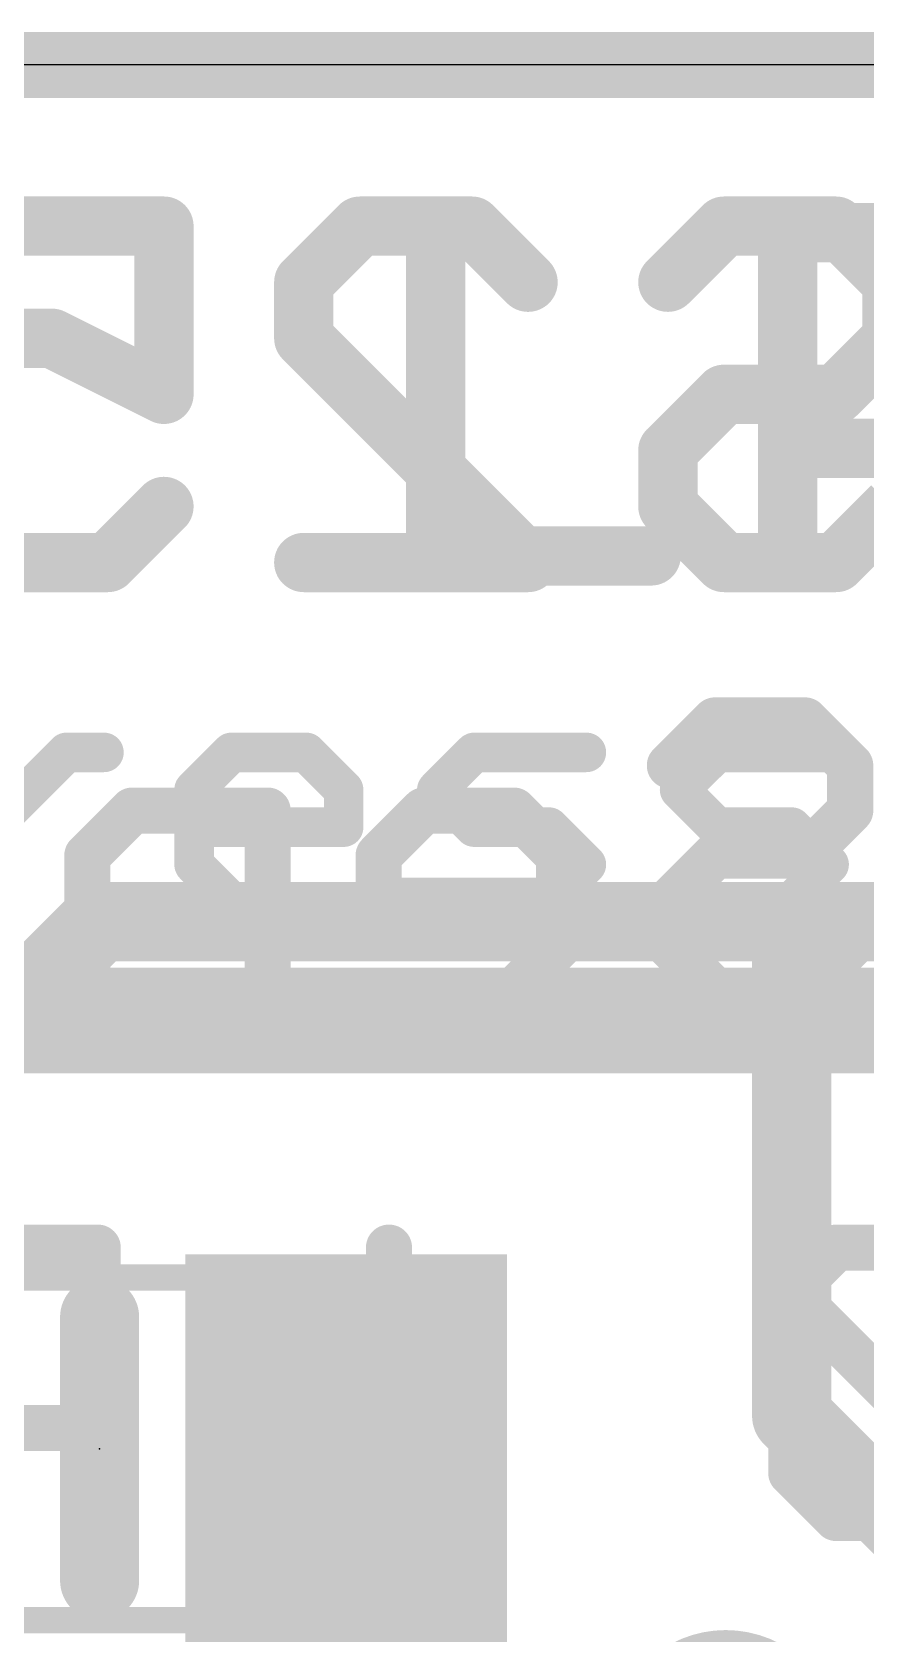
# Model space of a CAD drawing. Extents: x -0.1 to 25.5, y -0.1 to 17.9.
# Drawn here: x 7.87 to 11.08, y 11.73 to 17.91 of the extents above; entities that cross this region are included whole.
import ezdxf

# ---------------------------------------------------------------- set-up
doc = ezdxf.new("R2010")
doc.units = 0
for name, color, linetype in [('1', 12, 'CONTINUOUS'), ('16', 5, 'CONTINUOUS'), ('18', 110, 'CONTINUOUS'), ('20', 53, 'CONTINUOUS'), ('21', 40, 'CONTINUOUS'), ('22', 6, 'CONTINUOUS'), ('23', 40, 'CONTINUOUS'), ('51', 253, 'CONTINUOUS')]:
    doc.layers.add(name, color=color, linetype=linetype)

# ---------------------------------------------------------------- blocks, each defined once
blk = doc.blocks.new('RECT')
blk.add_solid([(-0.5, -0.5), (0.5, -0.5), (-0.5, 0.5), (0.5, 0.5)])
blk = doc.blocks.new('ROUNDV')
at = {"const_width": 0.5}
blk.add_lwpolyline([(0, -0.25, 1), (0, 0.25, 1), (0, -0.25)], format="xyb", dxfattribs=at)

msp = doc.modelspace()

# ---------------------------------------------------------------- linework, layer by layer
at = {"layer": '1'}
for points, const_width in [([(0, 17.78), (25.4, 17.78)], 0.254), ([(7.178, 13.528), (8.128, 14.478)], 0.3048), ([(8.128, 14.478), (10.795, 14.478)], 0.3048), ([(10.795, 14.478), (10.795, 12.573)], 0.3048), ([(12.573, 14.478), (10.795, 14.478)], 0.3048), ([(11.977, 11.391), (10.795, 12.573)], 0.3048)]:
    msp.add_lwpolyline(points, dxfattribs=dict(at, const_width=const_width))
at = {"layer": '1', "const_width": 0.1524}
for points in [[(8.128, 14.5542, 1), (8.128, 14.4018)], [(8.1819, 14.4241, 1), (8.0741, 14.5319)], [(10.8712, 14.478, 1), (10.7188, 14.478)], [(10.795, 14.5542, 1), (10.795, 14.4018)], [(10.795, 14.4018, 1), (10.795, 14.5542)], [(10.8489, 12.6269, 1), (10.7411, 12.5191)], [(10.7188, 12.573, 1), (10.8712, 12.573)]]:
    msp.add_lwpolyline(points, format="xyb", dxfattribs=at)
at = {"layer": '16'}
for points, const_width in [([(0, 17.78), (25.4, 17.78)], 0.254), ([(3.302, 9.652), (7.747, 14.097)], 0.4064), ([(7.747, 14.097), (18.669, 14.097)], 0.4064)]:
    msp.add_lwpolyline(points, dxfattribs=dict(at, const_width=const_width))
at = {"layer": '16', "const_width": 0.2032}
msp.add_lwpolyline([(7.8188, 14.0252, 1), (7.6752, 14.1688)], format="xyb", dxfattribs=at)
at = {"layer": '20'}
msp.add_line((22.86, 17.78), (2.54, 17.78), dxfattribs=at)
at = {"layer": '21'}
for points, const_width in [([(9.423, 17.1334), (9.423, 15.8877)], 0.2286), ([(10.7795, 15.8877), (10.7795, 17.1334)], 0.2286), ([(10.7795, 17.1334), (11.4024, 17.1334)], 0.2286), ([(11.4024, 16.3029), (10.7795, 16.3029)], 0.2286), ([(9.423, 15.8877), (10.2535, 15.8877)], 0.2286), ([(7.7126, 14.8423), (8.0007, 15.1304)], 0.1524), ([(8.0007, 15.1304), (8.1447, 15.1304)], 0.1524), ([(8.4922, 14.9864), (8.6362, 15.1304)], 0.1524), ([(8.6362, 15.1304), (8.9243, 15.1304)], 0.1524), ([(8.9243, 15.1304), (9.0684, 14.9864)], 0.1524), ([(9.4277, 14.9864), (9.5717, 15.1304)], 0.1524), ([(9.5717, 15.1304), (10.0039, 15.1304)], 0.1524), ([(10.3632, 14.9864), (10.5073, 15.1304)], 0.1524), ([(10.5073, 15.1304), (10.9394, 15.1304)], 0.1524), ([(8.4922, 14.6983), (8.4922, 14.9864)], 0.1524), ([(9.0684, 14.9864), (9.0684, 14.8423)], 0.1524), ([(9.5717, 14.8423), (9.4277, 14.9864)], 0.1524), ([(10.5073, 14.8423), (10.3632, 14.9864)], 0.1524), ([(9.0684, 14.8423), (8.4922, 14.8423)], 0.1524), ([(9.8598, 14.8423), (9.5717, 14.8423)], 0.1524), ([(10.0039, 14.6983), (9.8598, 14.8423)], 0.1524), ([(10.7954, 14.8423), (10.5073, 14.8423)], 0.1524), ([(10.9394, 14.6983), (10.7954, 14.8423)], 0.1524), ([(8.6362, 14.5542), (8.4922, 14.6983)], 0.1524), ([(9.8598, 14.5542), (10.0039, 14.6983)], 0.1524), ([(10.7954, 14.5542), (10.9394, 14.6983)], 0.1524), ([(8.9243, 14.5542), (8.6362, 14.5542)], 0.1524), ([(9.4277, 14.5542), (9.8598, 14.5542)], 0.1524), ([(10.3632, 14.5542), (10.7954, 14.5542)], 0.1524), ([(8.128, 12.954), (8.128, 11.938)], 0.3048)]:
    msp.add_lwpolyline(points, dxfattribs=dict(at, const_width=const_width))
for points, const_width in [([(9.4802, 17.1334, 1), (9.3659, 17.1334)], 0.1143), ([(10.7795, 17.1905, 1), (10.7795, 17.0762)], 0.1143), ([(10.8367, 17.1334, 1), (10.7224, 17.1334)], 0.1143), ([(10.7795, 16.3601, 1), (10.7795, 16.2458)], 0.1143), ([(9.423, 15.9449, 1), (9.423, 15.8306)], 0.1143), ([(10.2535, 15.8306, 1), (10.2535, 15.9449)], 0.1143), ([(9.3659, 15.8877, 1), (9.4802, 15.8877)], 0.1143), ([(10.7224, 15.8877, 1), (10.8367, 15.8877)], 0.1143), ([(8.0007, 15.1685, 1), (8.0007, 15.0923)], 0.0762), ([(8.0276, 15.1035, 1), (7.9737, 15.1574)], 0.0762), ([(8.1447, 15.0923, 1), (8.1447, 15.1685)], 0.0762), ([(8.6362, 15.1685, 1), (8.6362, 15.0923)], 0.0762), ([(8.6632, 15.1035, 1), (8.6093, 15.1574)], 0.0762), ([(8.9513, 15.1574, 1), (8.8974, 15.1035)], 0.0762), ([(8.9243, 15.0923, 1), (8.9243, 15.1685)], 0.0762), ([(9.5717, 15.1685, 1), (9.5717, 15.0923)], 0.0762), ([(9.5987, 15.1035, 1), (9.5448, 15.1574)], 0.0762), ([(10.0039, 15.0923, 1), (10.0039, 15.1685)], 0.0762), ([(10.5073, 15.1685, 1), (10.5073, 15.0923)], 0.0762), ([(10.5342, 15.1035, 1), (10.4803, 15.1574)], 0.0762), ([(10.9394, 15.0923, 1), (10.9394, 15.1685)], 0.0762), ([(8.4652, 15.0133, 1), (8.5191, 14.9594)], 0.0762), ([(8.5303, 14.9864, 1), (8.4541, 14.9864)], 0.0762), ([(9.1065, 14.9864, 1), (9.0303, 14.9864)], 0.0762), ([(9.0414, 14.9594, 1), (9.0953, 15.0133)], 0.0762), ([(9.4546, 15.0133, 1), (9.4007, 14.9594)], 0.0762), ([(9.4007, 15.0133, 1), (9.4546, 14.9594)], 0.0762), ([(10.3901, 15.0133, 1), (10.3363, 14.9594)], 0.0762), ([(10.3363, 15.0133, 1), (10.3901, 14.9594)], 0.0762), ([(8.4922, 14.8804, 1), (8.4922, 14.8042)], 0.0762), ([(9.0684, 14.8042, 1), (9.0684, 14.8804)], 0.0762), ([(9.5717, 14.8804, 1), (9.5717, 14.8042)], 0.0762), ([(9.5448, 14.8154, 1), (9.5987, 14.8693)], 0.0762), ([(9.8868, 14.8693, 1), (9.8329, 14.8154)], 0.0762), ([(9.8598, 14.8042, 1), (9.8598, 14.8804)], 0.0762), ([(10.5073, 14.8804, 1), (10.5073, 14.8042)], 0.0762), ([(10.4803, 14.8154, 1), (10.5342, 14.8693)], 0.0762), ([(10.8223, 14.8693, 1), (10.7684, 14.8154)], 0.0762), ([(10.7954, 14.8042, 1), (10.7954, 14.8804)], 0.0762), ([(9.0303, 14.8423, 1), (9.1065, 14.8423)], 0.0762), ([(8.5191, 14.7252, 1), (8.4652, 14.6713)], 0.0762), ([(10.0308, 14.6713, 1), (9.977, 14.7252)], 0.0762), ([(9.977, 14.6713, 1), (10.0308, 14.7252)], 0.0762), ([(10.9664, 14.6713, 1), (10.9125, 14.7252)], 0.0762), ([(10.9125, 14.6713, 1), (10.9664, 14.7252)], 0.0762), ([(8.4541, 14.6983, 1), (8.5303, 14.6983)], 0.0762), ([(8.6362, 14.5923, 1), (8.6362, 14.5161)], 0.0762), ([(8.6093, 14.5273, 1), (8.6632, 14.5811)], 0.0762), ([(8.9243, 14.5161, 1), (8.9243, 14.5923)], 0.0762), ([(9.4277, 14.5923, 1), (9.4277, 14.5161)], 0.0762), ([(9.8329, 14.5811, 1), (9.8868, 14.5273)], 0.0762), ([(9.8598, 14.5161, 1), (9.8598, 14.5923)], 0.0762), ([(10.3632, 14.5923, 1), (10.3632, 14.5161)], 0.0762), ([(10.7684, 14.5811, 1), (10.8223, 14.5273)], 0.0762), ([(10.7954, 14.5161, 1), (10.7954, 14.5923)], 0.0762), ([(8.2042, 12.954, 1), (8.0518, 12.954)], 0.1524), ([(8.0518, 11.938, 1), (8.2042, 11.938)], 0.1524)]:
    msp.add_lwpolyline(points, format="xyb", dxfattribs=dict(at, const_width=const_width))
at = {"layer": '22'}
for points, const_width in [([(7.5115, 17.1588), (8.3759, 17.1588)], 0.2286), ([(8.3759, 17.1588), (8.3759, 16.5106)], 0.2286), ([(8.9148, 16.9427), (9.1309, 17.1588)], 0.2286), ([(9.1309, 17.1588), (9.5631, 17.1588)], 0.2286), ([(9.5631, 17.1588), (9.7791, 16.9427)], 0.2286), ([(10.3181, 16.9427), (10.5342, 17.1588)], 0.2286), ([(10.5342, 17.1588), (10.9663, 17.1588)], 0.2286), ([(10.9663, 17.1588), (11.1824, 16.9427)], 0.2286), ([(8.9148, 16.7266), (8.9148, 16.9427)], 0.2286), ([(11.1824, 16.9427), (11.1824, 16.7266)], 0.2286), ([(7.9437, 16.7266), (7.7276, 16.7266)], 0.2286), ([(8.3759, 16.5106), (7.9437, 16.7266)], 0.2286), ([(9.7791, 15.8623), (8.9148, 16.7266)], 0.2286), ([(11.1824, 16.7266), (10.9663, 16.5106)], 0.2286), ([(10.5342, 16.5106), (10.3181, 16.2945)], 0.2286), ([(10.9663, 16.5106), (10.5342, 16.5106)], 0.2286), ([(10.3181, 16.2945), (10.3181, 16.0784)], 0.2286), ([(8.1598, 15.8623), (8.3759, 16.0784)], 0.2286), ([(10.3181, 16.0784), (10.5342, 15.8623)], 0.2286), ([(10.9663, 15.8623), (11.1824, 16.0784)], 0.2286), ([(7.7276, 15.8623), (8.1598, 15.8623)], 0.2286), ([(8.9148, 15.8623), (9.7791, 15.8623)], 0.2286), ([(10.5342, 15.8623), (10.9663, 15.8623)], 0.2286), ([(10.3259, 15.0799), (10.4996, 15.2536)], 0.1778), ([(10.4996, 15.2536), (10.847, 15.2536)], 0.1778), ([(10.847, 15.2536), (11.0207, 15.0799)], 0.1778), ([(11.0207, 15.0799), (11.0207, 14.9062)], 0.1778), ([(8.2543, 14.9062), (8.0806, 14.7324)], 0.1778), ([(8.7755, 14.9062), (8.2543, 14.9062)], 0.1778), ([(8.7755, 14.2113), (8.7755, 14.9062)], 0.1778), ([(9.377, 14.9062), (9.2032, 14.7324)], 0.1778), ([(9.7244, 14.9062), (9.377, 14.9062)], 0.1778), ([(9.8981, 14.7324), (9.7244, 14.9062)], 0.1778), ([(11.0207, 14.9062), (10.847, 14.7324)], 0.1778), ([(8.0806, 14.7324), (8.0806, 14.2113)], 0.1778), ([(9.2032, 14.7324), (9.2032, 14.5587)], 0.1778), ([(9.8981, 14.385), (9.8981, 14.7324)], 0.1778), ([(10.4996, 14.7324), (10.3259, 14.5587)], 0.1778), ([(10.847, 14.7324), (10.4996, 14.7324)], 0.1778), ([(9.2032, 14.5587), (9.8981, 14.5587)], 0.1778), ([(10.3259, 14.5587), (10.3259, 14.385)], 0.1778), ([(9.7244, 14.2113), (9.8981, 14.385)], 0.1778), ([(10.3259, 14.385), (10.4996, 14.2113)], 0.1778), ([(10.847, 14.2113), (11.0207, 14.385)], 0.1778), ([(9.377, 14.2113), (9.7244, 14.2113)], 0.1778), ([(10.4996, 14.2113), (10.847, 14.2113)], 0.1778), ([(8.1206, 13.2216), (7.5995, 13.2216)], 0.1778), ([(8.1206, 12.1793), (8.1206, 13.2216)], 0.1778), ([(9.2432, 13.2216), (9.2432, 12.1793)], 0.1778), ([(10.9673, 13.2216), (10.7936, 13.0479)], 0.1778), ([(11.3148, 13.2216), (10.9673, 13.2216)], 0.1778), ([(10.7936, 13.0479), (10.7936, 12.353)], 0.1778), ([(11.4885, 12.353), (10.7936, 13.0479)], 0.1778), ([(8.7221, 12.8742), (8.5484, 12.7004)], 0.1778), ([(9.0695, 12.8742), (8.7221, 12.8742)], 0.1778), ([(9.2432, 12.7004), (9.0695, 12.8742)], 0.1778), ([(8.5484, 12.7004), (8.5484, 12.1793)], 0.1778), ([(7.5995, 12.5267), (8.1206, 12.5267)], 0.1778), ([(10.7936, 12.353), (10.9673, 12.1793)], 0.1778), ([(10.9673, 12.1793), (11.3148, 12.1793)], 0.1778)]:
    msp.add_lwpolyline(points, dxfattribs=dict(at, const_width=const_width))
for points, const_width in [([(8.433, 17.1588, 1), (8.3187, 17.1588)], 0.1143), ([(8.3759, 17.1017, 1), (8.3759, 17.216)], 0.1143), ([(9.1309, 17.216, 1), (9.1309, 17.1017)], 0.1143), ([(9.1713, 17.1184, 1), (9.0905, 17.1992)], 0.1143), ([(9.6035, 17.1992, 1), (9.5227, 17.1184)], 0.1143), ([(9.5631, 17.1017, 1), (9.5631, 17.216)], 0.1143), ([(10.5342, 17.216, 1), (10.5342, 17.1017)], 0.1143), ([(10.5746, 17.1184, 1), (10.4938, 17.1992)], 0.1143), ([(11.0068, 17.1992, 1), (10.9259, 17.1184)], 0.1143), ([(10.9663, 17.1017, 1), (10.9663, 17.216)], 0.1143), ([(8.972, 16.9427, 1), (8.8577, 16.9427)], 0.1143), ([(11.2396, 16.9427, 1), (11.1253, 16.9427)], 0.1143), ([(8.8744, 16.9831, 1), (8.9552, 16.9023)], 0.1143), ([(9.7387, 16.9023, 1), (9.8196, 16.9831)], 0.1143), ([(10.2777, 16.9831, 1), (10.3585, 16.9023)], 0.1143), ([(7.9693, 16.7778, 1), (7.9181, 16.6755)], 0.1143), ([(7.9437, 16.6695, 1), (7.9437, 16.7838)], 0.1143), ([(8.9552, 16.767, 1), (8.8744, 16.6862)], 0.1143), ([(8.8577, 16.7266, 1), (8.972, 16.7266)], 0.1143), ([(11.1253, 16.7266, 1), (11.2396, 16.7266)], 0.1143), ([(8.3503, 16.4594, 1), (8.4014, 16.5617)], 0.1143), ([(10.5342, 16.5677, 1), (10.5342, 16.4534)], 0.1143), ([(10.5746, 16.4701, 1), (10.4938, 16.551)], 0.1143), ([(10.9663, 16.4534, 1), (10.9663, 16.5677)], 0.1143), ([(8.3187, 16.5106, 1), (8.433, 16.5106)], 0.1143), ([(10.9259, 16.551, 1), (11.0068, 16.4701)], 0.1143), ([(10.3752, 16.2945, 1), (10.2609, 16.2945)], 0.1143), ([(10.2777, 16.3349, 1), (10.3585, 16.2541)], 0.1143), ([(8.4163, 16.038, 1), (8.3355, 16.1188)], 0.1143), ([(10.3585, 16.1188, 1), (10.2777, 16.038)], 0.1143), ([(10.2609, 16.0784, 1), (10.3752, 16.0784)], 0.1143), ([(8.1194, 15.9027, 1), (8.2002, 15.8219)], 0.1143), ([(8.1598, 15.8052, 1), (8.1598, 15.9195)], 0.1143), ([(8.9148, 15.9195, 1), (8.9148, 15.8052)], 0.1143), ([(9.7387, 15.8219, 1), (9.8196, 15.9027)], 0.1143), ([(9.7791, 15.8052, 1), (9.7791, 15.9195)], 0.1143), ([(10.5342, 15.9195, 1), (10.5342, 15.8052)], 0.1143), ([(10.4938, 15.8219, 1), (10.5746, 15.9027)], 0.1143), ([(10.9259, 15.9027, 1), (11.0068, 15.8219)], 0.1143), ([(10.9663, 15.8052, 1), (10.9663, 15.9195)], 0.1143), ([(10.4996, 15.298, 1), (10.4996, 15.2091)], 0.0889), ([(10.531, 15.2222, 1), (10.4682, 15.285)], 0.0889), ([(10.8784, 15.285, 1), (10.8156, 15.2222)], 0.0889), ([(10.847, 15.2091, 1), (10.847, 15.298)], 0.0889), ([(10.2944, 15.1113, 1), (10.3573, 15.0484)], 0.0889), ([(11.0652, 15.0799, 1), (10.9763, 15.0799)], 0.0889), ([(10.9893, 15.0484, 1), (11.0522, 15.1113)], 0.0889), ([(8.2543, 14.9506, 1), (8.2543, 14.8617)], 0.0889), ([(8.2858, 14.8747, 1), (8.2229, 14.9376)], 0.0889), ([(8.8199, 14.9062, 1), (8.731, 14.9062)], 0.0889), ([(8.7755, 14.8617, 1), (8.7755, 14.9506)], 0.0889), ([(9.377, 14.9506, 1), (9.377, 14.8617)], 0.0889), ([(9.4084, 14.8747, 1), (9.3455, 14.9376)], 0.0889), ([(9.7558, 14.9376, 1), (9.693, 14.8747)], 0.0889), ([(9.7244, 14.8617, 1), (9.7244, 14.9506)], 0.0889), ([(10.9763, 14.9062, 1), (11.0652, 14.9062)], 0.0889), ([(11.0522, 14.8747, 1), (10.9893, 14.9376)], 0.0889), ([(8.1251, 14.7324, 1), (8.0362, 14.7324)], 0.0889), ([(9.2477, 14.7324, 1), (9.1588, 14.7324)], 0.0889), ([(9.9426, 14.7324, 1), (9.8537, 14.7324)], 0.0889), ([(10.4996, 14.7769, 1), (10.4996, 14.688)], 0.0889), ([(10.531, 14.701, 1), (10.4682, 14.7639)], 0.0889), ([(10.847, 14.688, 1), (10.847, 14.7769)], 0.0889), ([(8.0492, 14.7639, 1), (8.1121, 14.701)], 0.0889), ([(9.1718, 14.7639, 1), (9.2347, 14.701)], 0.0889), ([(9.8667, 14.701, 1), (9.9295, 14.7639)], 0.0889), ([(10.8156, 14.7639, 1), (10.8784, 14.701)], 0.0889), ([(9.2032, 14.6032, 1), (9.2032, 14.5143)], 0.0889), ([(9.8981, 14.5143, 1), (9.8981, 14.6032)], 0.0889), ([(10.3703, 14.5587, 1), (10.2814, 14.5587)], 0.0889), ([(10.2944, 14.5902, 1), (10.3573, 14.5273)], 0.0889), ([(9.1588, 14.5587, 1), (9.2477, 14.5587)], 0.0889), ([(9.9295, 14.3536, 1), (9.8667, 14.4164)], 0.0889), ([(10.3573, 14.4164, 1), (10.2944, 14.3536)], 0.0889), ([(11.0522, 14.3536, 1), (10.9893, 14.4164)], 0.0889), ([(9.8537, 14.385, 1), (9.9426, 14.385)], 0.0889), ([(10.2814, 14.385, 1), (10.3703, 14.385)], 0.0889), ([(9.377, 14.2558, 1), (9.377, 14.1669)], 0.0889), ([(9.693, 14.2427, 1), (9.7558, 14.1799)], 0.0889), ([(9.7244, 14.1669, 1), (9.7244, 14.2558)], 0.0889), ([(10.4996, 14.2558, 1), (10.4996, 14.1669)], 0.0889), ([(10.4682, 14.1799, 1), (10.531, 14.2427)], 0.0889), ([(10.8156, 14.2427, 1), (10.8784, 14.1799)], 0.0889), ([(10.847, 14.1669, 1), (10.847, 14.2558)], 0.0889), ([(8.0362, 14.2113, 1), (8.1251, 14.2113)], 0.0889), ([(8.731, 14.2113, 1), (8.8199, 14.2113)], 0.0889), ([(8.1651, 13.2216, 1), (8.0762, 13.2216)], 0.0889), ([(8.1206, 13.1771, 1), (8.1206, 13.266)], 0.0889), ([(9.2877, 13.2216, 1), (9.1988, 13.2216)], 0.0889), ([(10.9673, 13.266, 1), (10.9673, 13.1771)], 0.0889), ([(10.9988, 13.1902, 1), (10.9359, 13.253)], 0.0889), ([(10.8381, 13.0479, 1), (10.7492, 13.0479)], 0.0889), ([(10.8251, 13.0793, 1), (10.7622, 13.0164)], 0.0889), ([(10.7622, 13.0793, 1), (10.8251, 13.0164)], 0.0889), ([(8.7221, 12.9186, 1), (8.7221, 12.8297)], 0.0889), ([(8.7535, 12.8427, 1), (8.6907, 12.9056)], 0.0889), ([(9.101, 12.9056, 1), (9.0381, 12.8427)], 0.0889), ([(9.0695, 12.8297, 1), (9.0695, 12.9186)], 0.0889), ([(8.5928, 12.7004, 1), (8.5039, 12.7004)], 0.0889), ([(8.517, 12.7319, 1), (8.5798, 12.669)], 0.0889), ([(9.2118, 12.669, 1), (9.2747, 12.7319)], 0.0889), ([(8.1206, 12.4823, 1), (8.1206, 12.5712)], 0.0889), ([(10.8251, 12.3844, 1), (10.7622, 12.3216)], 0.0889), ([(10.7492, 12.353, 1), (10.8381, 12.353)], 0.0889), ([(10.9673, 12.2238, 1), (10.9673, 12.1349)], 0.0889), ([(10.9359, 12.1479, 1), (10.9988, 12.2107)], 0.0889), ([(8.0762, 12.1793, 1), (8.1651, 12.1793)], 0.0889), ([(8.5039, 12.1793, 1), (8.5928, 12.1793)], 0.0889), ([(9.1988, 12.1793, 1), (9.2877, 12.1793)], 0.0889)]:
    msp.add_lwpolyline(points, format="xyb", dxfattribs=dict(at, const_width=const_width))
at = {"layer": '23'}
msp.add_point((8.128, 12.446), dxfattribs=at)
at = {"layer": '51', "const_width": 0.1016}
for points in [[(7.747, 13.106), (8.509, 13.106)], [(7.772, 11.786), (8.509, 11.786)]]:
    msp.add_lwpolyline(points, dxfattribs=at)
at = {"layer": '51', "const_width": 0.0508}
for points in [[(8.509, 13.0806, 1), (8.509, 13.1314)], [(8.509, 11.7606, 1), (8.509, 11.8114)]]:
    msp.add_lwpolyline(points, format="xyb", dxfattribs=at)

# ---------------------------------------------------------------- block references
at = {"layer": '1', "xscale": 1.24, "yscale": 1.5}
msp.add_blockref('RECT', (9.078, 12.446), dxfattribs=at)
at = {"layer": '18', "xscale": 0.889, "yscale": 0.889}
msp.add_blockref('ROUNDV', (10.541, 11.303), dxfattribs=at)
msp.add_blockref('ROUNDV', (10.541, 11.303), dxfattribs=at)
at = {"layer": '51', "xscale": 0.7501, "yscale": 1.4501}
msp.add_blockref('RECT', (8.8587, 12.4472), dxfattribs=at)

doc.saveas('drawing.dxf')
